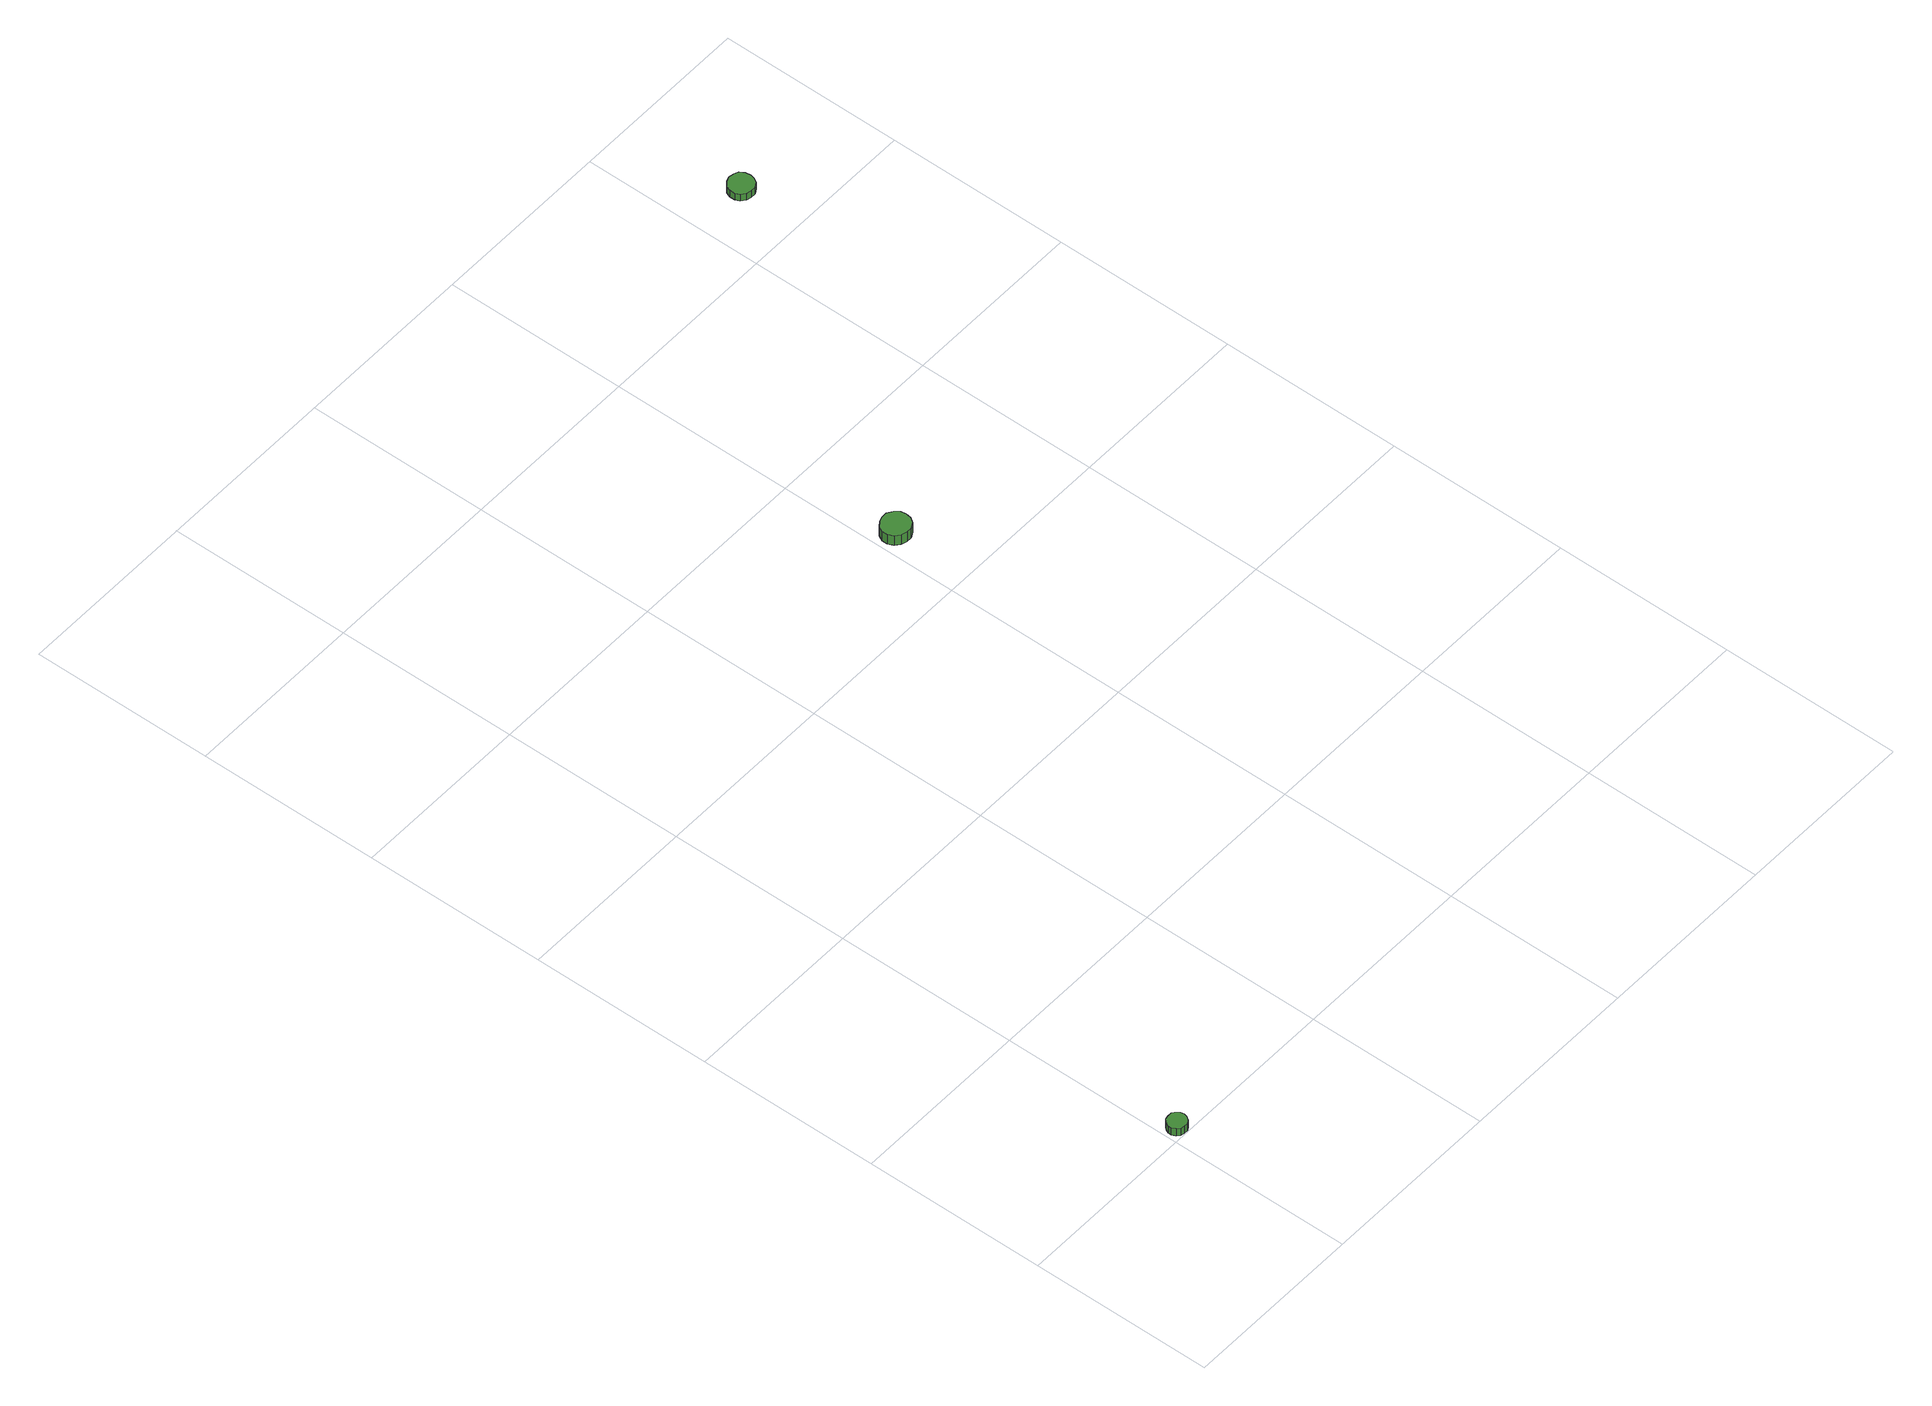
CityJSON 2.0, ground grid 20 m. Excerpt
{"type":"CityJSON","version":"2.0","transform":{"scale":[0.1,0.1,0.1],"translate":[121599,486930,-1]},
"CityObjects":{
"tree1":{"type":"SolitaryVegetationObject","attributes":{"function":"something"},"geometry":[{"type":"MultiSurface","lod":"1","boundaries":[[[0,1,2,3,4,5,6,7,8,9,10,11,12,13,14]],[[15,16,17,18,19,20,21,22,23,24,25,26,27,28,29]],[[0,29,28,1]],[[1,28,27,2]],[[2,27,26,3]],[[3,26,25,4]],[[4,25,24,5]],[[5,24,23,6]],[[6,23,22,7]],[[7,22,21,8]],[[8,21,20,9]],[[9,20,19,10]],[[10,19,18,11]],[[11,18,17,12]],[[12,17,16,13]],[[13,16,15,14]],[[14,15,29,0]]]}]},
"tree2":{"type":"SolitaryVegetationObject","attributes":{"function":"something"},"geometry":[{"type":"MultiSurface","lod":"1","boundaries":[[[30,31,32,33,34,35,36,37,38,39,40,41,42,43,44]],[[45,46,47,48,49,50,51,52,53,54,55,56,57,58,59]],[[30,59,58,31]],[[31,58,57,32]],[[32,57,56,33]],[[33,56,55,34]],[[34,55,54,35]],[[35,54,53,36]],[[36,53,52,37]],[[37,52,51,38]],[[38,51,50,39]],[[39,50,49,40]],[[40,49,48,41]],[[41,48,47,42]],[[42,47,46,43]],[[43,46,45,44]],[[44,45,59,30]]]}]},
"tree3":{"type":"SolitaryVegetationObject","attributes":{"function":"something"},"geometry":[{"type":"MultiSurface","lod":"1","boundaries":[[[60,61,62,63,64,65,66,67,68,69,70,71,72,73,74]],[[75,76,77,78,79,80,81,82,83,84,85,86,87,88,89]],[[60,89,88,61]],[[61,88,87,62]],[[62,87,86,63]],[[63,86,85,64]],[[64,85,84,65]],[[65,84,83,66]],[[66,83,82,67]],[[67,82,81,68]],[[68,81,80,69]],[[69,80,79,70]],[[70,79,78,71]],[[71,78,77,72]],[[72,77,76,73]],[[73,76,75,74]],[[74,75,89,60]]]}]}
},
"vertices":[
[26,11,16],[25,15,16],[22,19,16],[19,21,16],[14,21,16],[10,20,16],[7,17,16],[5,13,16],[5,9,16],[7,5,16],[10,2,16],[14,1,16],[19,1,16],[22,3,16],[25,7,16],[25,7,6],[22,3,6],[19,1,6],[14,1,6],[10,2,6],[7,5,6],[5,9,6],[5,13,6],[7,17,6],[10,20,6],[14,21,6],[19,21,6],[22,19,6],[25,15,6],[26,11,6],
[438,686,19],[437,692,19],[433,697,19],[427,701,19],[421,701,19],[415,699,19],[410,695,19],[407,689,19],[407,683,19],[410,677,19],[415,673,19],[421,671,19],[427,671,19],[433,674,19],[437,680,19],[437,680,6],[433,674,6],[427,671,6],[421,671,6],[415,673,6],[410,677,6],[407,683,6],[407,689,6],[410,695,6],[415,699,6],[421,701,6],[427,701,6],[433,697,6],[437,692,6],[438,686,6],
[675,1069,16],[674,1075,16],[671,1080,16],[666,1082,16],[660,1083,16],[655,1081,16],[650,1077,16],[648,1072,16],[648,1066,16],[650,1061,16],[655,1057,16],[660,1056,16],[666,1056,16],[671,1059,16],[674,1064,16],[674,1064,7],[671,1059,7],[666,1056,7],[660,1056,7],[655,1057,7],[650,1061,7],[648,1066,7],[648,1072,7],[650,1077,7],[655,1081,7],[660,1083,7],[666,1082,7],[671,1080,7],[674,1075,7],[675,1069,7]
]}
